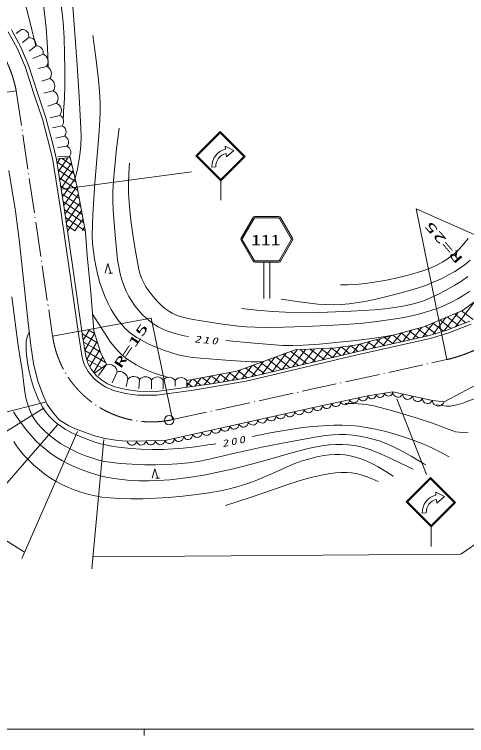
# Model space of a CAD drawing. Units: millimetres, scale not verified. Extents: x 57153 to 697153, y 5108 to 365108.
# Drawn here: x 264618 to 336164, y 189108 to 303252 of the extents above; entities that cross this region are included whole.
import ezdxf
from ezdxf.enums import TextEntityAlignment as Align

# ---------------------------------------------------------------- set-up
doc = ezdxf.new("R2010")
doc.units = ezdxf.units.MM
doc.header["$LTSCALE"] = 1000
doc.linetypes.add('USER1', pattern=[7.000001, 5.508197, -0.688525, 0.114754, -0.688525])
for name, color, linetype, lineweight in [('S-SUV', 7, 'Continuous', 13), ('S-SUV-HICN', 1, 'Continuous', 13), ('S-SUV-LWCN', 7, 'Continuous', 13)]:
    doc.layers.add(name, color=color, linetype=linetype, lineweight=lineweight)
doc.styles.add('ＭＳ ゴシック', font='')
doc.styles.get('ＭＳ ゴシック').set_extended_font_data('MS Gothic')

# ---------------------------------------------------------------- blocks, each defined once
blk = doc.blocks.new('BUHIN1')
at = {"color": 7, "linetype": 'Continuous', "lineweight": 13}
blk.add_lwpolyline([(-748, -14), (-689, -185), (-596, -329), (-447, -491), (-281, -577), (-104, -630), (127, -626), (302, -567), (465, -474), (608, -307), (691, -159), (748, 14)], dxfattribs=at)
blk = doc.blocks.new('BUHIN2')
at = {"color": 7, "linetype": 'Continuous', "lineweight": 13}
blk.add_lwpolyline([(-733, -163), (-640, -319), (-520, -443), (-342, -572), (-161, -624), (23, -641), (251, -590), (411, -497), (552, -373), (659, -180), (712, -18), (733, 163)], dxfattribs=at)
blk = doc.blocks.new('BUHIN3')
at = {"color": 7, "linetype": 'Continuous', "lineweight": 13}
blk.add_lwpolyline([(-718, -152), (-629, -306), (-513, -428), (-340, -556), (-163, -609), (17, -627), (239, -579), (396, -490), (536, -370), (643, -183), (695, -25), (718, 152)], dxfattribs=at)
blk = doc.blocks.new('BUHIN4')
at = {"color": 7, "linetype": 'Continuous', "lineweight": 13}
blk.add_lwpolyline([(-662, -109), (-587, -253), (-486, -369), (-333, -493), (-175, -549), (-11, -573), (194, -539), (341, -464), (474, -360), (579, -194), (634, -52), (662, 109)], dxfattribs=at)
blk = doc.blocks.new('BUHIN5')
at = {"color": 7, "linetype": 'Continuous', "lineweight": 13}
blk.add_lwpolyline([(-782, 170), (-762, -23), (-702, -195), (-587, -401), (-435, -532), (-264, -630), (-22, -683), (175, -664), (367, -608), (557, -469), (680, -336), (782, -170)], dxfattribs=at)
blk = doc.blocks.new('BUHIN16')
at = {"color": 7, "linetype": 'Continuous', "lineweight": 13}
blk.add_line((146, -746), (746, -746), dxfattribs=at)
blk.add_lwpolyline([(-458, -746), (0, 750), (458, -746)], dxfattribs=at)
blk = doc.blocks.new('BUHIN19')
at = {"color": 7, "linetype": 'Continuous', "lineweight": 13}
for radius in [746, 22.5]:
    blk.add_circle((0, 0), radius, dxfattribs=at)

msp = doc.modelspace()

# ---------------------------------------------------------------- linework, layer by layer
at = {"layer": 'S-SUV'}
for p, q in [((265110, 297799), (263647, 300478)), ((264153, 300802), (265651, 298060)), ((265736, 300889), (264893, 300249)), ((266879, 299581), (265881, 298826)), ((265651, 298060), (266920, 295048)), ((268022, 298274), (266927, 297460)), ((266357, 294839), (265110, 297799)), ((269165, 296966), (267538, 296269)), ((267655, 290835), (266357, 294839)), ((266920, 295048), (268225, 291022)), ((269688, 295025), (268351, 294700)), ((270211, 293084), (268932, 292695)), ((264911, 291141), (244582, 288431)), ((270734, 291143), (269281, 290806)), ((269035, 286693), (267655, 290835)), ((268225, 291022), (269611, 286864)), ((271257, 289202), (269920, 288714)), ((270223, 282192), (269035, 286693)), ((269611, 286864), (270805, 282336)), ((271780, 287261), (270298, 286884)), ((272165, 285634), (270617, 285315)), ((293302, 280855), (297172, 284725)), ((297172, 284513), (293514, 280855)), ((297172, 284725), (301124, 280772)), ((300912, 280772), (297172, 284513)), ((272550, 284007), (271170, 283658)), ((270692, 280160), (270223, 282192)), ((270805, 282336), (271282, 280274)), ((272935, 282380), (271460, 282177)), ((298019, 281918), (297985, 282416)), ((297985, 282416), (299350, 281717)), ((273320, 280753), (271489, 280840)), ((297255, 276903), (293302, 280855)), ((293514, 280855), (297255, 277115)), ((298152, 280689), (298118, 281254)), ((299350, 281717), (298152, 280689)), ((271935, 272180), (270692, 280160)), ((273435, 280580), (271210, 280366)), ((271282, 280274), (272528, 272269)), ((271339, 279903), (274043, 278058)), ((271366, 279731), (271841, 280426)), ((271576, 278385), (273048, 280542)), ((271785, 277039), (273635, 279750)), ((272171, 280458), (273719, 279401)), ((273320, 280753), (273435, 280580)), ((273435, 280580), (274559, 275917)), ((301124, 280772), (297255, 276903)), ((297255, 277115), (300912, 280772)), ((263710, 278545), (264812, 272095)), ((271535, 278648), (274367, 276715)), ((273930, 278528), (271995, 275693)), ((295860, 279095), (296491, 279128)), ((271730, 277392), (274655, 275396)), ((272174, 275581), (292640, 278317)), ((274224, 277307), (272949, 275438)), ((297255, 276903), (297255, 273827)), ((271926, 276136), (274892, 274112)), ((274519, 276085), (272414, 273001)), ((272949, 275438), (272427, 274672)), ((274559, 275917), (275871, 268803)), ((272121, 274881), (275129, 272829)), ((272427, 274672), (272205, 274347)), ((274766, 274794), (272619, 271647)), ((275365, 271545), (272317, 273625)), ((275006, 273493), (272817, 270284)), ((264812, 272095), (265342, 267621)), ((273371, 262306), (271935, 272180)), ((275602, 270261), (272513, 272369)), ((272528, 272269), (273965, 262392)), ((273014, 268920), (275246, 272191)), ((328178, 272469), (350150, 262717)), ((328178, 272469), (333054, 248618)), ((272695, 271123), (275702, 269071)), ((275486, 270889), (274187, 268986)), ((300474, 267819), (302370, 271099)), ((300668, 267739), (302537, 270971)), ((302647, 271259), (306435, 271259)), ((302675, 271051), (306407, 271051)), ((306546, 270971), (308415, 267739)), ((306712, 271099), (308609, 267819)), ((272876, 269877), (274182, 268986)), ((275726, 269588), (275360, 269052)), ((275871, 268803), (276138, 265039)), ((265342, 267621), (266803, 254418)), ((300474, 267499), (302370, 264219)), ((300668, 267579), (302537, 264347)), ((308415, 267579), (306546, 264347)), ((308609, 267499), (306712, 264219)), ((276138, 265039), (276717, 259295)), ((302647, 264059), (306435, 264059)), ((306407, 264267), (302675, 264267)), ((304061, 258281), (304061, 264059)), ((305021, 264059), (305021, 258281)), ((274803, 252302), (273371, 262306)), ((273965, 262392), (275396, 252393)), ((335538, 256396), (341160, 260543)), ((276717, 259295), (277166, 253184)), ((334403, 253810), (337419, 257783)), ((329383, 253810), (335538, 256396)), ((334829, 256098), (332586, 253143)), ((334233, 255848), (336067, 254456)), ((335374, 256327), (337198, 254942)), ((270664, 252327), (286262, 255177)), ((286262, 255177), (289651, 239117)), ((332904, 255289), (330888, 252634)), ((333721, 253545), (331951, 254889)), ((333023, 253275), (336687, 254696)), ((333092, 255368), (334894, 254001)), ((266803, 254418), (267217, 250857)), ((318874, 250929), (329383, 253810)), ((329100, 253732), (327683, 251865)), ((328408, 253542), (329943, 252377)), ((330979, 254480), (329266, 252223)), ((329669, 253930), (331238, 252739)), ((330810, 254409), (332508, 253120)), ((333185, 252801), (336885, 254237)), ((275347, 248963), (274803, 252302)), ((275351, 252705), (277767, 251284)), ((275396, 252393), (275933, 249096)), ((275514, 251671), (275924, 252368)), ((275764, 250133), (277303, 252750)), ((276446, 253257), (275924, 252368)), ((276282, 253354), (277305, 252752)), ((277166, 253184), (278237, 249799)), ((318722, 249837), (330297, 252457)), ((324134, 252371), (322934, 250790)), ((324501, 252471), (325847, 251450)), ((325789, 252824), (324517, 251149)), ((325803, 252828), (327212, 251759)), ((327445, 253278), (326100, 251507)), ((327106, 253185), (328578, 252068)), ((330297, 252457), (333023, 253275)), ((333185, 252801), (330424, 251973)), ((275560, 251386), (277118, 250470)), ((277707, 251473), (276058, 248669)), ((330424, 251973), (318834, 249350)), ((320823, 251463), (319769, 250074)), ((320595, 251400), (321751, 250522)), ((322479, 251917), (321352, 250432)), ((321897, 251757), (323116, 250832)), ((324482, 251141), (323199, 252114)), ((267217, 250857), (267658, 248018)), ((275776, 250063), (279035, 248147)), ((278111, 250196), (276540, 247524)), ((278232, 249815), (277118, 250470)), ((299833, 246795), (309052, 250173)), ((309368, 250188), (307000, 247068)), ((310725, 250248), (308597, 247445)), ((309052, 250173), (315494, 250462)), ((312258, 248310), (309762, 250205)), ((312082, 250309), (310195, 247823)), ((311436, 250280), (313610, 248629)), ((311792, 248200), (313439, 250370)), ((313109, 250355), (314962, 248949)), ((314796, 250430), (313389, 248577)), ((314783, 250430), (316314, 249268)), ((316205, 250560), (314986, 248955)), ((315494, 250462), (318874, 250929)), ((316357, 250581), (317665, 249587)), ((317670, 250762), (316584, 249332)), ((317856, 250788), (319020, 249904)), ((319168, 251009), (318181, 249709)), ((319292, 251043), (320386, 250213)), ((275678, 247831), (275347, 248963)), ((275933, 249096), (276235, 248066)), ((278596, 249056), (277164, 246620)), ((278237, 249799), (279194, 247817)), ((301200, 245698), (318722, 249837)), ((318834, 249350), (301300, 245208)), ((303806, 246313), (305843, 248998)), ((307659, 249663), (305403, 246691)), ((308203, 247352), (305973, 249045)), ((307168, 249483), (309555, 247671)), ((308363, 249921), (310906, 247991)), ((332598, 241942), (346405, 249288)), ((267658, 248018), (268347, 245179)), ((276286, 246754), (275678, 247831)), ((276047, 248707), (278440, 247300)), ((276235, 248066), (276784, 247092)), ((279194, 247817), (277265, 246495)), ((279194, 247817), (277930, 246091)), ((302208, 245936), (304027, 248332)), ((304147, 246394), (302387, 247731)), ((303582, 248169), (305499, 246713)), ((306851, 247033), (304777, 248607)), ((277197, 245622), (276286, 246754)), ((276784, 247092), (277624, 246048)), ((280873, 246661), (280087, 244951)), ((291921, 245290), (299833, 246795)), ((298775, 246594), (297628, 245082)), ((298609, 246562), (300016, 245494)), ((300395, 247001), (299136, 245342)), ((299996, 246855), (301444, 245755)), ((300644, 245602), (302211, 247666)), ((301191, 247293), (302796, 246075)), ((278053, 244932), (277197, 245622)), ((277624, 246048), (278406, 245418)), ((278406, 245418), (279364, 244797)), ((282553, 245506), (282306, 244365)), ((284427, 245463), (284279, 244057)), ((286300, 245419), (286282, 243996)), ((292647, 245428), (291891, 244432)), ((292939, 245484), (294177, 244544)), ((293183, 244407), (294179, 245719)), ((294357, 245753), (295678, 244750)), ((294646, 244609), (295711, 246011)), ((295774, 246023), (297127, 244996)), ((295786, 244765), (301200, 245698)), ((297243, 246302), (296120, 244823)), ((297219, 246271), (298571, 245245)), ((268347, 245179), (269229, 242808)), ((279075, 244269), (278053, 244932)), ((280290, 243717), (279075, 244269)), ((279364, 244797), (280485, 244287)), ((280485, 244287), (282279, 243865)), ((287100, 243571), (295786, 244765)), ((288174, 245376), (288162, 243965)), ((290048, 245333), (290072, 244396)), ((291921, 245290), (291884, 244229)), ((292676, 244338), (291908, 244921)), ((301300, 245208), (292964, 243772)), ((282168, 243275), (280290, 243717)), ((284100, 242999), (282168, 243275)), ((282279, 243865), (284146, 243598)), ((284146, 243598), (287100, 243571)), ((292964, 243772), (287138, 242971)), ((320524, 242866), (324494, 243519)), ((324494, 243519), (330749, 242159)), ((269229, 242808), (269780, 241513)), ((287138, 242971), (284100, 242999)), ((313345, 241344), (320524, 242866)), ((325103, 242425), (329841, 230411)), ((330749, 242159), (332598, 241942)), ((269337, 240986), (248573, 228083)), ((269487, 241889), (256249, 238504)), ((269780, 241513), (270662, 240328)), ((288437, 235796), (313345, 241344)), ((270662, 240328), (271682, 239060)), ((271682, 239060), (273253, 238150)), ((271443, 238278), (261740, 227146)), ((273253, 238150), (274298, 237640)), ((274298, 237640), (275952, 237006)), ((274602, 237225), (265778, 217110)), ((275952, 237006), (277496, 236482)), ((277496, 236482), (278957, 236124)), ((335269, 217824), (363357, 237301)), ((278739, 235946), (276859, 215487)), ((278957, 236124), (280996, 235821)), ((280996, 235821), (282454, 235688)), ((282454, 235688), (288437, 235796)), ((326599, 226084), (330469, 229953)), ((330469, 229741), (326812, 226084)), ((330469, 229953), (334422, 226001)), ((334210, 226001), (330469, 229741)), ((249596, 228718), (266220, 218116)), ((331316, 227146), (331283, 227645)), ((331283, 227645), (332647, 226945)), ((330552, 222131), (326599, 226084)), ((326812, 226084), (330552, 222343)), ((331449, 225917), (331416, 226482)), ((332647, 226945), (331449, 225917)), ((334422, 226001), (330552, 222131)), ((330552, 222343), (334210, 226001)), ((329157, 224323), (329788, 224356)), ((330552, 222131), (330552, 219055)), ((277034, 217390), (335269, 217824)), ((57153, 190108), (596153, 190108)), ((285153, 190108), (285153, 189108))]:
    msp.add_line(p, q, dxfattribs=at)
at = {"layer": 'S-SUV', "linetype": 'USER1'}
for p, q in [((264911, 291141), (270664, 252327)), ((289651, 239117), (333054, 248618))]:
    msp.add_line(p, q, dxfattribs=at)
at = {"layer": 'S-SUV'}
msp.add_lwpolyline([(330749, 242159), (330793, 241939), (330883, 241745), (331039, 241521), (331229, 241386), (331438, 241291), (331725, 241257), (331951, 241301), (332167, 241388), (332371, 241570), (332499, 241738), (332598, 241942)], dxfattribs=at)
at = {"layer": 'S-SUV', "linetype": 'USER1'}
for centre, radius, start, end in [((245723, 287407), 19548, 11.01286, 126.99045), ((327133, 273211), 25296, 283.53758, 335.4901), ((286283, 254526), 15772, 188.01346, 282.33075)]:
    msp.add_arc(centre, radius, start, end, dxfattribs=at)
at = {"layer": 'S-SUV'}
for centre, radius, start, end in [((265817, 299806), 1085, 348.02576, 94.28597), ((266960, 298499), 1085, 348.02576, 94.28597), ((268103, 297191), 1085, 348.02576, 94.28597), ((268692, 295798), 1260, 322.18305, 67.97853), ((269215, 293857), 1260, 322.18305, 67.97853), ((269738, 291916), 1260, 322.18305, 67.97853), ((270261, 289975), 1260, 322.18305, 67.97853), ((270784, 288034), 1260, 322.18305, 67.97853), ((271362, 286303), 1045, 320.18169, 66.44188), ((271747, 284676), 1045, 320.18169, 66.44188), ((272132, 283049), 1045, 320.18169, 66.44188), ((272517, 281422), 1045, 320.18169, 66.44188), ((298646, 279201), 2788, 102.99844, 182.19086), ((298579, 279215), 2090, 102.72791, 182.39496), ((302647, 270939), 320, 90, 149.96338), ((302675, 270891), 160, 90, 149.96338), ((306407, 270891), 160, 30.03671, 90), ((306435, 270939), 320, 30.03671, 90), ((300751, 267659), 320, 149.96338, 210.0369), ((300806, 267659), 160, 149.96338, 210.0369), ((308276, 267659), 160, 329.96333, 30.03671), ((308332, 267659), 320, 329.96333, 30.03671), ((302647, 264379), 320, 210.0369, 270), ((302675, 264427), 160, 210.0369, 270), ((306407, 264427), 160, 270, 329.96333), ((306435, 264379), 320, 270, 329.96333), ((279586, 246589), 1289, 3.21363, 107.72472), ((281266, 245433), 1289, 3.21363, 107.72472), ((283474, 244781), 1171, 35.55082, 141.81102), ((285347, 244738), 1171, 35.55082, 141.81102), ((287221, 244695), 1171, 35.55082, 141.81102), ((289095, 244652), 1171, 35.55082, 141.81102), ((290968, 244609), 1171, 35.55082, 141.81102), ((331943, 224430), 2788, 102.99844, 182.19086), ((331876, 224444), 2090, 102.72791, 182.39496)]:
    msp.add_arc(centre, radius, start, end, dxfattribs=at)
at = {"layer": 'S-SUV-HICN'}
for points in [[(264245, 309341), (265340, 307278), (265766, 306352), (266140, 305393), (266518, 304197), (266840, 302976), (267415, 300618), (268022, 298274)], [(281186, 285269), (280777, 281986), (280428, 278690), (280289, 276923), (280210, 275156), (280206, 273721), (280262, 272279), (280576, 268324), (280951, 264363), (281116, 263285), (281342, 262205), (281610, 261262), (281936, 260336), (282304, 259467), (282728, 258623), (283182, 257849), (283688, 257105), (284227, 256422), (284810, 255778), (285408, 255207), (286050, 254675), (286688, 254224), (287359, 253824), (288122, 253447), (288910, 253123), (289853, 252808), (290825, 252546), (291493, 252397), (292171, 252270)], [(266974, 252946), (266755, 252490), (266593, 252016), (266501, 251509), (266468, 250978), (266494, 249968), (266581, 248970), (266741, 247836), (266961, 246710), (267279, 245471), (267658, 244242), (268000, 243291), (268399, 242361), (268784, 241591), (269226, 240843), (269665, 240221), (270159, 239628), (270704, 239067), (271290, 238550), (271948, 238061), (272649, 237616), (273591, 237103), (274572, 236637), (275812, 236118), (277067, 235657), (278035, 235355), (279024, 235110), (280269, 234867), (281526, 234684), (283070, 234528), (284620, 234432), (286413, 234386), (288202, 234400), (289757, 234468), (291312, 234597), (293278, 234820), (295237, 235104), (295849, 235203), (296470, 235309)], [(298069, 251654), (302571, 251230), (307065, 250867), (308670, 250858), (310286, 250909), (312890, 251080), (315501, 251311), (318160, 251575), (320808, 251898), (322656, 252173), (324501, 252471)], [(302288, 236452), (305100, 237014), (307923, 237516), (309861, 237796), (311808, 238016), (313473, 238151), (315141, 238227), (316480, 238232), (317827, 238176), (319060, 238059), (320296, 237882), (321732, 237609), (323167, 237274), (324851, 236818), (326515, 236304), (327891, 235821), (329244, 235282), (330644, 234649), (332029, 233956), (332710, 233596), (333387, 233228)]]:
    msp.add_lwpolyline(points, dxfattribs=at)
at = {"layer": 'S-SUV-LWCN'}
for points in [[(264345, 316721), (264825, 316027), (265514, 314886), (266152, 313713), (266896, 312207), (267585, 310676), (268023, 309582), (268404, 308467), (268723, 307352), (268982, 306223), (269216, 304826), (269392, 303409), (269629, 301105), (269805, 298795), (269906, 296798), (269983, 294799)], [(268388, 313507), (269239, 312205), (270041, 310868), (270482, 310022), (270873, 309141), (271216, 308206), (271503, 307249), (271773, 306116), (271986, 304967), (272186, 303497), (272327, 302017), (272470, 299525), (272554, 297034), (272616, 294535), (272619, 292025), (272542, 289969), (272405, 287908), (272357, 287281), (272307, 286644)], [(273257, 309479), (273564, 307342), (273811, 305199), (274168, 300221), (274546, 295237), (274843, 290264), (275142, 285274), (275161, 283903), (275120, 282533), (275032, 281427), (274883, 280319), (274584, 278813), (274224, 277307)], [(276999, 299917), (277477, 296412), (277896, 292896), (278060, 291112), (278163, 289326), (278186, 287899), (278149, 286472), (277982, 284009), (277753, 281538), (277355, 276565), (277008, 271582), (276946, 269915), (276945, 268236), (276995, 267018), (277106, 265804), (277289, 264497), (277531, 263198), (277814, 261978), (278157, 260767), (278536, 259628), (278975, 258499), (279430, 257508), (279938, 256543), (280445, 255702), (281005, 254891), (281548, 254204), (282135, 253559), (282679, 253043), (283261, 252574), (283962, 252101), (284705, 251671), (285785, 251137), (286904, 250651), (288215, 250134), (289537, 249676), (290540, 249385), (291557, 249153), (292819, 248959), (294091, 248823), (298095, 248513), (302093, 248264), (303059, 248290), (304027, 248332)], [(282813, 279696), (282703, 278074), (282654, 276449), (282678, 274959), (282762, 273459), (282933, 271645), (283163, 269842), (283697, 266365), (284296, 262856), (284503, 262107), (284767, 261380), (285071, 260747), (285430, 260140), (285977, 259358), (286585, 258596), (287215, 257877), (287886, 257204), (288438, 256727), (289030, 256296), (289563, 255980), (290126, 255715), (290860, 255445), (291619, 255230), (292905, 254962), (294221, 254750), (297168, 254305), (300084, 253925), (301346, 253808), (302634, 253748), (304922, 253710), (307210, 253731), (310679, 253831), (314153, 253992), (316966, 254160), (319777, 254388), (321980, 254638), (324177, 254948), (325963, 255253), (327741, 255617), (329131, 255962), (330514, 256368), (331649, 256759), (332764, 257207), (333788, 257689), (334785, 258226), (335753, 258814), (336689, 259454)], [(316192, 260464), (317413, 260464), (318649, 260526), (320093, 260667), (321532, 260868), (323506, 261215), (325460, 261620), (326942, 261981), (328413, 262401), (329548, 262779), (330676, 263218), (331556, 263616), (332405, 264066), (333090, 264493), (333741, 264969), (334406, 265540), (335033, 266158), (335743, 266953), (336409, 267790)], [(306809, 258207), (309721, 257775), (312646, 257402), (313842, 257324), (315050, 257306), (316328, 257349), (317603, 257453), (318990, 257637), (320377, 257883), (322488, 258342), (324599, 258862), (326598, 259403), (328578, 260002), (329798, 260423), (331005, 260903), (332173, 261427), (333328, 262010), (334282, 262560), (335205, 263162), (335977, 263733), (336710, 264351)], [(300560, 256705), (302998, 256432), (305447, 256219), (307503, 256100), (309571, 256040), (311868, 256049), (314175, 256119), (317892, 256276), (321601, 256493), (323216, 256638), (324826, 256842), (326089, 257057), (327339, 257330), (328341, 257604), (329323, 257935), (330433, 258384), (331531, 258894), (332932, 259618), (334302, 260393), (335356, 261046), (336375, 261747)], [(264215, 258575), (264845, 253620), (265165, 251204), (265545, 248788), (265831, 247012), (266059, 245225), (266217, 243907), (266436, 242587), (266625, 241808), (266872, 241045), (267154, 240359), (267495, 239689), (267865, 239096), (268289, 238528), (268866, 237875), (269489, 237261), (270298, 236552), (271150, 235887), (271919, 235351), (272731, 234859), (273744, 234319), (274784, 233832), (275878, 233387), (277000, 232995), (277938, 232724), (278901, 232509), (280103, 232319), (281325, 232186), (283272, 232053), (285230, 231979), (286976, 231964), (288721, 232009), (290440, 232122), (292153, 232296), (293678, 232508), (295203, 232781), (299487, 233806), (303788, 234773), (308141, 235613), (312519, 236396), (313773, 236591), (315043, 236728), (316049, 236766), (317057, 236744), (318143, 236659), (319225, 236513), (320277, 236311), (321324, 236049), (322325, 235737), (323305, 235368), (324493, 234844), (325656, 234266), (327409, 233309), (329131, 232300), (329422, 232126), (329713, 231950)], [(276974, 255800), (278371, 253577), (279825, 251379), (280378, 250670), (280984, 249993), (281576, 249430), (282209, 248912), (283023, 248331), (283871, 247799), (284694, 247348), (285552, 246946), (286642, 246524), (287752, 246158), (288344, 245978), (288938, 245802)], [(331398, 241478), (332192, 241338), (332981, 241259), (333551, 241273), (334117, 241347), (334844, 241516), (335575, 241748), (338147, 242741)], [(316939, 241646), (318312, 241643), (319678, 241580), (320588, 241473), (321489, 241308), (323516, 240791), (325534, 240213), (328168, 239416), (330787, 238560), (332580, 237851), (334389, 237200), (334975, 237111), (335582, 237080), (336439, 237114)], [(264446, 240373), (264925, 239601), (265458, 238855), (266335, 237707), (267254, 236603), (267977, 235831), (268751, 235093), (269569, 234389), (270433, 233727), (271322, 233130), (272251, 232578), (273253, 232052), (274290, 231575), (275459, 231105), (276649, 230692), (277878, 230335), (279131, 230033), (280367, 229795), (281612, 229615), (282976, 229489), (284354, 229423), (285884, 229414), (287424, 229464), (289202, 229597), (290972, 229788), (292902, 230059), (294834, 230390), (297049, 230828), (299260, 231327), (302145, 232060), (305026, 232853), (307954, 233707), (310892, 234501), (312103, 234771), (313336, 234984), (314410, 235112), (315489, 235181), (316471, 235184), (317452, 235127), (318368, 235016), (319283, 234843), (320153, 234616), (321014, 234329), (322255, 233826), (323485, 233262), (325613, 232258), (327739, 231264)], [(264518, 235676), (264944, 234989), (265424, 234328), (266065, 233563), (266752, 232835), (267644, 231982), (268576, 231173), (269440, 230493), (270346, 229857), (271216, 229328), (272116, 228852), (273159, 228370), (274237, 227937), (275307, 227569), (276403, 227256), (277418, 227032), (278454, 226865), (279786, 226720), (281127, 226635), (283021, 226587), (284911, 226600), (286956, 226665), (289010, 226790), (291249, 226996), (293492, 227263), (295362, 227537), (297223, 227870), (298631, 228174), (300032, 228537), (301370, 228950), (302688, 229421), (304199, 230036), (305685, 230706), (307319, 231459), (308986, 232160), (310151, 232571), (311349, 232928), (312461, 233206), (313584, 233424), (314469, 233540), (315366, 233597), (316144, 233588), (316930, 233519), (317750, 233383), (318570, 233185), (319442, 232909), (320302, 232574), (321262, 232128), (322193, 231628), (323374, 230916), (324540, 230152)], [(298004, 225503), (301901, 226774), (305780, 228103), (308057, 228888), (310360, 229619), (311765, 230009), (313185, 230341), (314298, 230545), (315434, 230691), (316329, 230753), (317233, 230755), (317969, 230700), (318703, 230585), (319501, 230388), (320286, 230133), (321239, 229758), (322191, 229335)]]:
    msp.add_lwpolyline(points, dxfattribs=at)

# ---------------------------------------------------------------- block references
at = {"layer": 'S-SUV'}
for name, p in [('BUHIN16', (279413, 263066)), ('BUHIN4', (322509, 243193)), ('BUHIN4', (323833, 243410)), ('BUHIN5', (325276, 243349)), ('BUHIN5', (326840, 243009)), ('BUHIN3', (316935, 242105)), ('BUHIN3', (318370, 242410)), ('BUHIN3', (319806, 242714)), ('BUHIN4', (321186, 242975)), ('BUHIN5', (328403, 242669)), ('BUHIN5', (329967, 242329)), ('BUHIN2', (311147, 240854)), ('BUHIN2', (312613, 241180)), ('BUHIN3', (314063, 241496)), ('BUHIN3', (315499, 241800)), ('BUHIN19', (289099, 239014)), ('BUHIN2', (305287, 239549)), ('BUHIN2', (306752, 239875)), ('BUHIN2', (308217, 240202)), ('BUHIN2', (309682, 240528)), ('BUHIN2', (300891, 238570)), ('BUHIN2', (302356, 238896)), ('BUHIN2', (303821, 239223)), ('BUHIN2', (295030, 237265)), ('BUHIN2', (296495, 237591)), ('BUHIN2', (297961, 237917)), ('BUHIN2', (299426, 238244)), ('BUHIN2', (290635, 236286)), ('BUHIN2', (292100, 236612)), ('BUHIN2', (293565, 236938)), ('BUHIN1', (283202, 235701)), ('BUHIN1', (284698, 235728)), ('BUHIN1', (286193, 235756)), ('BUHIN1', (287689, 235783)), ('BUHIN2', (289169, 235959)), ('BUHIN16', (286847, 230598))]:
    msp.add_blockref(name, p, dxfattribs=at)

# ---------------------------------------------------------------- texts
at = {"layer": 'S-SUV', "style": 'ＭＳ ゴシック', "width": 2}
for s, rotation, p in [('R=25', 130.7, (336004, 264895)), ('R=15', 56.1, (281821, 246845))]:
    msp.add_text(s, height=1466, rotation=rotation, dxfattribs=at).set_placement(p, align=Align.BOTTOM_LEFT)
at = {"layer": 'S-SUV', "style": 'ＭＳ ゴシック', "width": 1.35}
msp.add_text('111', height=1686, dxfattribs=at).set_placement((302072, 266174), align=Align.BOTTOM_LEFT)
at = {"layer": 'S-SUV', "char_height": 1100, "attachment_point": 7, "style": 'ＭＳ ゴシック'}
for s, insert, rotation in [('\\T1.33;\\W1.35;\\Q15;210', (293056, 251337), 354.6), ('\\T1.33;\\W1.35;\\Q15;200', (297573, 234735), 11.3)]:
    msp.add_mtext(s, dxfattribs=dict(at, insert=insert, rotation=rotation))

doc.saveas('drawing.dxf')
